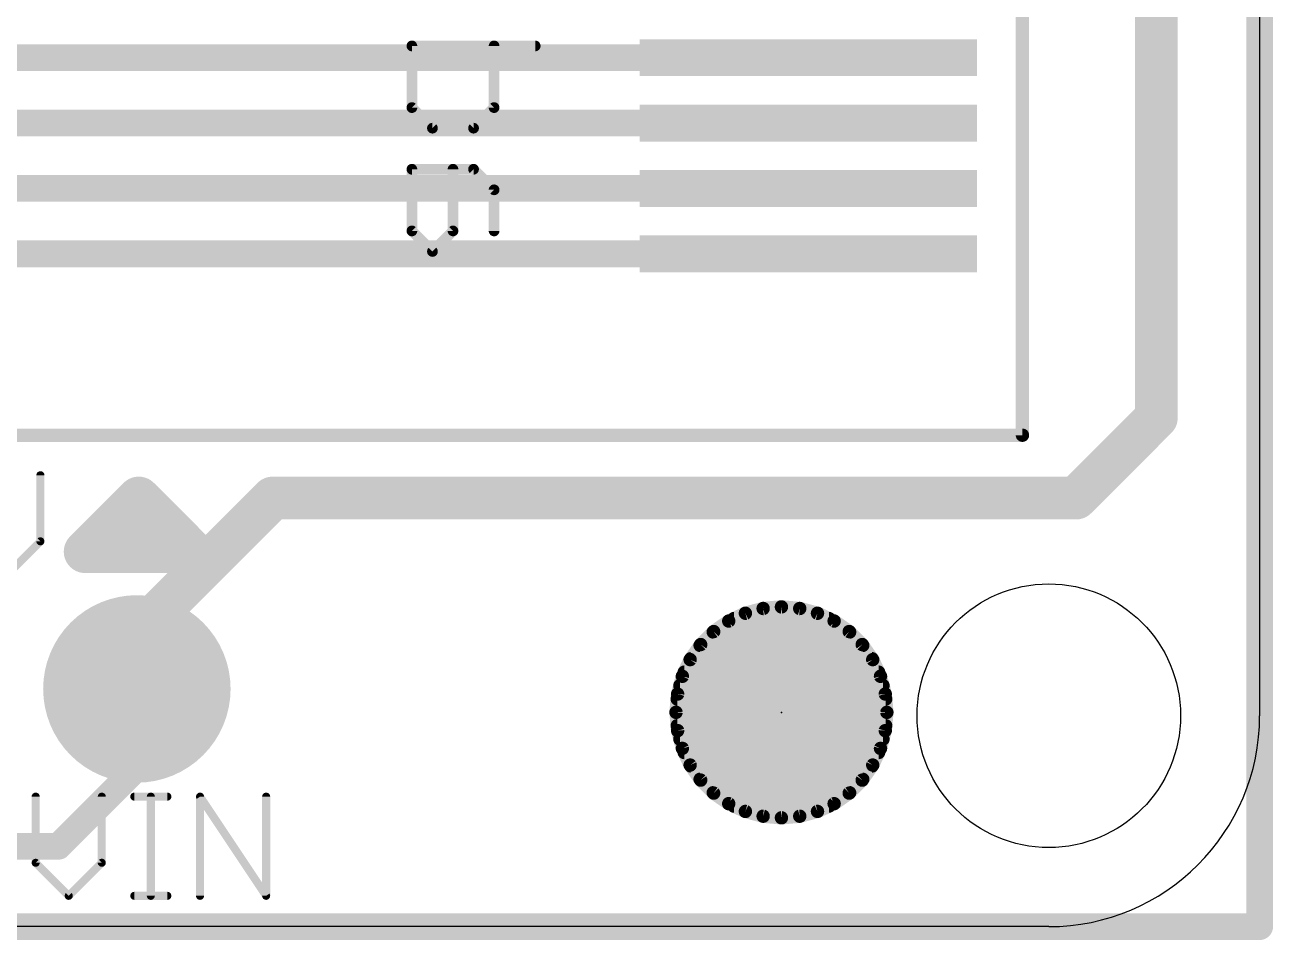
# Model space of a CAD drawing. Extents: x -0.1 to 34.1, y -0.1 to 21.1.
# Drawn here: x 22.29 to 34.13, y -0.13 to 8.55 of the extents above; entities that cross this region are included whole.
import ezdxf

# ---------------------------------------------------------------- set-up
doc = ezdxf.new("R2010")
doc.units = 0
for name, color, linetype in [('1', 12, 'CONTINUOUS'), ('16', 132, 'CONTINUOUS'), ('17', 110, 'CONTINUOUS'), ('20', 53, 'CONTINUOUS'), ('21', 40, 'CONTINUOUS'), ('22', 253, 'CONTINUOUS'), ('24', 53, 'CONTINUOUS'), ('42', 132, 'CONTINUOUS'), ('52', 253, 'CONTINUOUS')]:
    doc.layers.add(name, color=color, linetype=linetype)

# ---------------------------------------------------------------- blocks, each defined once
blk = doc.blocks.new('PIE')
at = {"const_width": 0.5}
blk.add_lwpolyline([(0, -0.25, 1), (0, 0.25, 1), (0, -0.25)], format="xyb", dxfattribs=at)
blk = doc.blocks.new('ROUNDP')
at = {"const_width": 0.5}
blk.add_lwpolyline([(0, -0.25, 1), (0, 0.25, 1), (0, -0.25)], format="xyb", dxfattribs=at)
blk = doc.blocks.new('RECT')
blk.add_solid([(-0.5, -0.5), (0.5, -0.5), (-0.5, 0.5), (0.5, 0.5)])

msp = doc.modelspace()

# ---------------------------------------------------------------- linework, layer by layer
at = {"layer": '1', "const_width": 0.254}
for points in [[(34, 21), (34, 0)], [(23.35, 1.506), (23.35, 2.254)], [(22.606, 0.762), (23.35, 1.506)], [(4.826, 0.762), (22.606, 0.762)], [(34, 0), (0, 0)]]:
    msp.add_lwpolyline(points, dxfattribs=at)
at = {"layer": '1', "const_width": 0.127}
for points in [[(23.4135, 2.254, 1), (23.2865, 2.254)], [(23.2865, 1.506, 1), (23.4135, 1.506)], [(23.3949, 1.4611, 1), (23.3051, 1.5509)], [(22.5611, 0.8069, 1), (22.6509, 0.7171)], [(22.606, 0.6985, 1), (22.606, 0.8255)], [(34, -0.0635, 1), (34, 0.0635)], [(33.9365, 0, 1), (34.0635, 0)]]:
    msp.add_lwpolyline(points, format="xyb", dxfattribs=at)
at = {"layer": '16'}
for points, const_width in [([(33.02, 4.826), (33.02, 15.748)], 0.4064), ([(20.97, 8.24), (29.72, 8.24)], 0.254), ([(19.492, 7.62), (29.72, 7.62)], 0.254), ([(21.224, 7), (29.72, 7)], 0.254), ([(21.62, 6.38), (29.72, 6.38)], 0.254), ([(32.258, 4.064), (33.02, 4.826)], 0.4064), ([(23.241, 2.667), (24.638, 4.064)], 0.4064), ([(24.638, 4.064), (32.258, 4.064)], 0.4064), ([(23.241, 2.109), (23.241, 2.667)], 0.4064), ([(23.35, 2.254), (23.241, 2.109)], 0.4064)]:
    msp.add_lwpolyline(points, dxfattribs=dict(at, const_width=const_width))
for points, const_width in [([(29.72, 8.1765, 1), (29.72, 8.3035)], 0.127), ([(29.72, 7.5565, 1), (29.72, 7.6835)], 0.127), ([(29.72, 6.9365, 1), (29.72, 7.0635)], 0.127), ([(29.72, 6.3165, 1), (29.72, 6.4435)], 0.127), ([(33.0918, 4.7542, 1), (32.9482, 4.8978)], 0.2032), ([(32.9184, 4.826, 1), (33.1216, 4.826)], 0.2032), ([(24.638, 4.1656, 1), (24.638, 3.9624)], 0.2032), ([(24.7098, 3.9922, 1), (24.5662, 4.1358)], 0.2032), ([(32.258, 3.9624, 1), (32.258, 4.1656)], 0.2032), ([(32.1862, 4.1358, 1), (32.3298, 3.9922)], 0.2032), ([(23.3426, 2.667, 1), (23.1394, 2.667)], 0.2032), ([(23.1692, 2.7388, 1), (23.3128, 2.5952)], 0.2032), ([(23.4312, 2.193, 1), (23.2688, 2.315)], 0.2032), ([(23.1598, 2.17, 1), (23.3222, 2.048)], 0.2032), ([(23.1394, 2.109, 1), (23.3426, 2.109)], 0.2032)]:
    msp.add_lwpolyline(points, format="xyb", dxfattribs=dict(at, const_width=const_width))
at = {"layer": '20'}
for p, q in [((34, 18.5), (34, 2)), ((32, 0), (2, 0))]:
    msp.add_line(p, q, dxfattribs=at)
msp.add_circle((32, 2), 1.25, dxfattribs=at)
msp.add_arc((32, 2), 2, 270, 0, dxfattribs=at)
at = {"layer": '21'}
for points, const_width in [([(31.75, 15.985), (31.75, 4.66)], 0.127), ([(31.75, 4.66), (1.75, 4.66)], 0.127), ([(22.435, 3.6536), (22.435, 4.2807)], 0.0762), ([(22.1214, 3.3401), (22.435, 3.6536)], 0.0762), ([(22.3901, 1.2327), (22.3901, 0.6056)], 0.0762), ([(23.0172, 0.6056), (23.0172, 1.2327)], 0.0762), ([(23.3256, 1.2327), (23.6392, 1.2327)], 0.0762), ([(23.4824, 0.2921), (23.4824, 1.2327)], 0.0762), ([(23.9493, 0.2921), (23.9493, 1.2327)], 0.0762), ([(23.9493, 1.2327), (24.5764, 0.2921)], 0.0762), ([(24.5764, 0.2921), (24.5764, 1.2327)], 0.0762), ([(22.3901, 0.6056), (22.7036, 0.2921)], 0.0762), ([(22.7036, 0.2921), (23.0172, 0.6056)], 0.0762), ([(23.3256, 0.2921), (23.6392, 0.2921)], 0.0762)]:
    msp.add_lwpolyline(points, dxfattribs=dict(at, const_width=const_width))
for points, const_width in [([(31.7183, 4.66, 1), (31.7817, 4.66)], 0.0635), ([(31.75, 4.6283, 1), (31.75, 4.6917)], 0.0635), ([(22.454, 4.2807, 1), (22.4159, 4.2807)], 0.0381), ([(22.4159, 3.6536, 1), (22.454, 3.6536)], 0.0381), ([(22.4484, 3.6402, 1), (22.4215, 3.6671)], 0.0381), ([(22.4092, 1.2327, 1), (22.3711, 1.2327)], 0.0381), ([(23.0362, 1.2327, 1), (22.9981, 1.2327)], 0.0381), ([(23.3256, 1.2518, 1), (23.3256, 1.2137)], 0.0381), ([(23.5014, 1.2327, 1), (23.4633, 1.2327)], 0.0381), ([(23.6392, 1.2137, 1), (23.6392, 1.2518)], 0.0381), ([(23.9683, 1.2327, 1), (23.9302, 1.2327)], 0.0381), ([(23.9651, 1.2433, 1), (23.9334, 1.2221)], 0.0381), ([(24.5954, 1.2327, 1), (24.5573, 1.2327)], 0.0381), ([(22.4036, 0.6191, 1), (22.3766, 0.5922)], 0.0381), ([(22.3711, 0.6056, 1), (22.4092, 0.6056)], 0.0381), ([(22.9981, 0.6056, 1), (23.0362, 0.6056)], 0.0381), ([(23.0306, 0.5922, 1), (23.0037, 0.6191)], 0.0381), ([(22.6902, 0.3056, 1), (22.7171, 0.2786)], 0.0381), ([(22.6902, 0.2786, 1), (22.7171, 0.3056)], 0.0381), ([(23.3256, 0.3112, 1), (23.3256, 0.2731)], 0.0381), ([(23.4633, 0.2921, 1), (23.5014, 0.2921)], 0.0381), ([(23.6392, 0.2731, 1), (23.6392, 0.3112)], 0.0381), ([(23.9302, 0.2921, 1), (23.9683, 0.2921)], 0.0381), ([(24.5573, 0.2921, 1), (24.5954, 0.2921)], 0.0381), ([(24.5605, 0.2815, 1), (24.5922, 0.3027)], 0.0381)]:
    msp.add_lwpolyline(points, format="xyb", dxfattribs=dict(at, const_width=const_width))
at = {"layer": '22', "const_width": 0.4064}
for points in [[(22.86, 3.556), (23.368, 4.064)], [(23.368, 4.064), (23.876, 3.556)], [(23.622, 3.556), (23.368, 3.81)], [(23.622, 3.556), (22.86, 3.556)], [(23.876, 3.556), (23.622, 3.556)]]:
    msp.add_lwpolyline(points, dxfattribs=at)
at = {"layer": '22', "const_width": 0.2032}
for points in [[(23.4398, 4.1358, 1), (23.2962, 3.9922)], [(23.4398, 3.9922, 1), (23.2962, 4.1358)], [(23.4398, 3.8818, 1), (23.2962, 3.7382)], [(22.86, 3.6576, 1), (22.86, 3.4544)], [(22.7882, 3.6278, 1), (22.9318, 3.4842)], [(23.622, 3.6576, 1), (23.622, 3.4544)], [(23.5502, 3.4842, 1), (23.6938, 3.6278)], [(23.622, 3.4544, 1), (23.622, 3.6576)], [(23.8042, 3.4842, 1), (23.9478, 3.6278)], [(23.876, 3.4544, 1), (23.876, 3.6576)]]:
    msp.add_lwpolyline(points, format="xyb", dxfattribs=at)
at = {"layer": '24'}
msp.add_point((29.464, 2.032), dxfattribs=at)
at = {"layer": '42', "const_width": 0.127}
for points in [[(29.122, 2.9717), (29.2904, 3.0168)], [(29.2904, 3.0168), (29.464, 3.032)], [(29.464, 3.032), (29.6376, 3.0168)], [(29.6376, 3.0168), (29.806, 2.9717)], [(28.8212, 2.798), (28.964, 2.898)], [(28.964, 2.898), (29.122, 2.9717)], [(29.0133, 2.921), (29.9147, 2.921)], [(29.806, 2.9717), (29.964, 2.898)], [(29.964, 2.898), (30.1068, 2.798)], [(28.698, 2.6748), (28.8212, 2.798)], [(28.8172, 2.794), (30.1108, 2.794)], [(30.1068, 2.798), (30.23, 2.6748)], [(28.598, 2.532), (28.698, 2.6748)], [(28.6925, 2.667), (30.2355, 2.667)], [(30.23, 2.6748), (30.33, 2.532)], [(28.5243, 2.374), (28.598, 2.532)], [(28.6036, 2.54), (30.3244, 2.54)], [(30.33, 2.532), (30.4037, 2.374)], [(28.4792, 2.2056), (28.5243, 2.374)], [(28.5425, 2.413), (30.3855, 2.413)], [(30.4037, 2.374), (30.4488, 2.2056)], [(28.464, 2.032), (28.4792, 2.2056)], [(28.5007, 2.286), (30.4273, 2.286)], [(30.4488, 2.2056), (30.464, 2.032)], [(28.4751, 2.159), (30.4529, 2.159)], [(28.4792, 1.8584), (28.464, 2.032)], [(28.464, 2.032), (30.464, 2.032)], [(30.464, 2.032), (30.4488, 1.8584)], [(28.4751, 1.905), (30.4529, 1.905)], [(28.5243, 1.69), (28.4792, 1.8584)], [(30.4488, 1.8584), (30.4037, 1.69)], [(28.5007, 1.778), (30.4273, 1.778)], [(28.598, 1.532), (28.5243, 1.69)], [(28.5425, 1.651), (30.3855, 1.651)], [(30.4037, 1.69), (30.33, 1.532)], [(28.698, 1.3892), (28.598, 1.532)], [(28.6036, 1.524), (30.3244, 1.524)], [(30.33, 1.532), (30.23, 1.3892)], [(28.6925, 1.397), (30.2355, 1.397)], [(28.8212, 1.266), (28.698, 1.3892)], [(30.23, 1.3892), (30.1068, 1.266)], [(28.8172, 1.27), (30.1108, 1.27)], [(28.964, 1.166), (28.8212, 1.266)], [(30.1068, 1.266), (29.964, 1.166)], [(29.122, 1.0923), (28.964, 1.166)], [(29.0133, 1.143), (29.9147, 1.143)], [(29.964, 1.166), (29.806, 1.0923)], [(29.2904, 1.0472), (29.122, 1.0923)], [(29.464, 1.032), (29.2904, 1.0472)], [(29.6376, 1.0472), (29.464, 1.032)], [(29.806, 1.0923), (29.6376, 1.0472)]]:
    msp.add_lwpolyline(points, dxfattribs=at)
at = {"layer": '42', "const_width": 0.0635}
for points in [[(29.2876, 3.0484, 1), (29.2931, 2.9852)], [(29.2986, 2.9861, 1), (29.2821, 3.0475)], [(29.4668, 3.0636, 1), (29.4612, 3.0004)], [(29.4668, 3.0004, 1), (29.4612, 3.0636)], [(29.6459, 3.0475, 1), (29.6294, 2.9861)], [(29.6349, 2.9852, 1), (29.6404, 3.0484)], [(28.9822, 2.872, 1), (28.9458, 2.924)], [(29.0133, 2.9528, 1), (29.0133, 2.8893)], [(29.1138, 3.0024, 1), (29.1302, 2.941)], [(29.1354, 2.9429, 1), (29.1086, 3.0005)], [(29.8194, 3.0005, 1), (29.7926, 2.9429)], [(29.7978, 2.941, 1), (29.8142, 3.0024)], [(29.9147, 2.8893, 1), (29.9147, 2.9528)], [(29.9822, 2.924, 1), (29.9458, 2.872)], [(28.8172, 2.8258, 1), (28.8172, 2.7622)], [(28.803, 2.8241, 1), (28.8394, 2.772)], [(28.8437, 2.7756, 1), (28.7988, 2.8205)], [(28.9506, 2.9268, 1), (28.9774, 2.8692)], [(29.9506, 2.8692, 1), (29.9774, 2.9268)], [(30.1292, 2.8205, 1), (30.0843, 2.7756)], [(30.0886, 2.772, 1), (30.125, 2.8241)], [(30.1108, 2.7622, 1), (30.1108, 2.8258)], [(28.6925, 2.6988, 1), (28.6925, 2.6353)], [(28.6755, 2.6972, 1), (28.7204, 2.6523)], [(28.724, 2.6566, 1), (28.6719, 2.693)], [(30.2561, 2.693, 1), (30.204, 2.6566)], [(30.2076, 2.6523, 1), (30.2525, 2.6972)], [(30.2355, 2.6353, 1), (30.2355, 2.6988)], [(28.572, 2.5502, 1), (28.624, 2.5138)], [(28.6268, 2.5186, 1), (28.5692, 2.5454)], [(28.6036, 2.5718, 1), (28.6036, 2.5082)], [(30.3588, 2.5454, 1), (30.3012, 2.5186)], [(30.304, 2.5138, 1), (30.356, 2.5502)], [(30.3244, 2.5082, 1), (30.3244, 2.5718)], [(28.4955, 2.3874, 1), (28.5531, 2.3606)], [(28.555, 2.3658, 1), (28.4936, 2.3822)], [(28.5425, 2.4448, 1), (28.5425, 2.3813)], [(30.4344, 2.3822, 1), (30.373, 2.3658)], [(30.3749, 2.3606, 1), (30.4325, 2.3874)], [(30.3855, 2.3813, 1), (30.3855, 2.4448)], [(28.5108, 2.2029, 1), (28.4476, 2.2084)], [(28.5007, 2.3178, 1), (28.5007, 2.2542)], [(30.4804, 2.2084, 1), (30.4172, 2.2029)], [(30.4273, 2.2542, 1), (30.4273, 2.3178)], [(28.4751, 2.1908, 1), (28.4751, 2.1273)], [(28.4485, 2.2139, 1), (28.5099, 2.1974)], [(30.4181, 2.1974, 1), (30.4795, 2.2139)], [(30.4529, 2.1273, 1), (30.4529, 2.1908)], [(28.464, 2.0638, 1), (28.464, 2.0002)], [(28.4956, 2.0348, 1), (28.4324, 2.0292)], [(28.4324, 2.0348, 1), (28.4956, 2.0292)], [(30.4956, 2.0292, 1), (30.4324, 2.0348)], [(30.4324, 2.0292, 1), (30.4956, 2.0348)], [(30.464, 2.0002, 1), (30.464, 2.0638)], [(28.4751, 1.9367, 1), (28.4751, 1.8733)], [(28.5099, 1.8666, 1), (28.4485, 1.8501)], [(30.4795, 1.8501, 1), (30.4181, 1.8666)], [(30.4529, 1.8733, 1), (30.4529, 1.9367)], [(28.4476, 1.8556, 1), (28.5108, 1.8611)], [(28.5007, 1.8097, 1), (28.5007, 1.7463)], [(30.4172, 1.8611, 1), (30.4804, 1.8556)], [(30.4273, 1.7463, 1), (30.4273, 1.8097)], [(28.5531, 1.7034, 1), (28.4955, 1.6766)], [(28.4936, 1.6818, 1), (28.555, 1.6982)], [(28.5425, 1.6827, 1), (28.5425, 1.6193)], [(30.373, 1.6982, 1), (30.4344, 1.6818)], [(30.4325, 1.6766, 1), (30.3749, 1.7034)], [(30.3855, 1.6193, 1), (30.3855, 1.6827)], [(28.624, 1.5502, 1), (28.572, 1.5138)], [(28.5692, 1.5186, 1), (28.6268, 1.5454)], [(28.6036, 1.5557, 1), (28.6036, 1.4923)], [(30.3012, 1.5454, 1), (30.3588, 1.5186)], [(30.356, 1.5138, 1), (30.304, 1.5502)], [(30.3244, 1.4923, 1), (30.3244, 1.5557)], [(28.6925, 1.4287, 1), (28.6925, 1.3653)], [(28.7204, 1.4117, 1), (28.6755, 1.3668)], [(28.6719, 1.371, 1), (28.724, 1.4074)], [(30.204, 1.4074, 1), (30.2561, 1.371)], [(30.2525, 1.3668, 1), (30.2076, 1.4117)], [(30.2355, 1.3653, 1), (30.2355, 1.4287)], [(28.8172, 1.3017, 1), (28.8172, 1.2383)], [(28.8394, 1.292, 1), (28.803, 1.2399)], [(28.7988, 1.2435, 1), (28.8437, 1.2884)], [(30.0843, 1.2884, 1), (30.1292, 1.2435)], [(30.125, 1.2399, 1), (30.0886, 1.292)], [(30.1108, 1.2383, 1), (30.1108, 1.3017)], [(28.9774, 1.1948, 1), (28.9506, 1.1372)], [(28.9458, 1.14, 1), (28.9822, 1.192)], [(29.0133, 1.1747, 1), (29.0133, 1.1113)], [(29.9147, 1.1113, 1), (29.9147, 1.1747)], [(29.9458, 1.192, 1), (29.9822, 1.14)], [(29.9774, 1.1372, 1), (29.9506, 1.1948)], [(29.1302, 1.123, 1), (29.1138, 1.0616)], [(29.1086, 1.0635, 1), (29.1354, 1.1211)], [(29.2931, 1.0788, 1), (29.2876, 1.0156)], [(29.2821, 1.0165, 1), (29.2986, 1.0779)], [(29.4612, 1.0636, 1), (29.4668, 1.0004)], [(29.4612, 1.0004, 1), (29.4668, 1.0636)], [(29.6294, 1.0779, 1), (29.6459, 1.0165)], [(29.6404, 1.0156, 1), (29.6349, 1.0788)], [(29.7926, 1.1211, 1), (29.8194, 1.0635)], [(29.8142, 1.0616, 1), (29.7978, 1.123)]]:
    msp.add_lwpolyline(points, format="xyb", dxfattribs=at)
at = {"layer": '52', "const_width": 0.1016}
for points in [[(27.1282, 8.3511), (25.9588, 8.3511)], [(25.9588, 8.3511), (25.9588, 7.7664)], [(26.7384, 7.7664), (26.7384, 8.3511)], [(25.9588, 7.7664), (26.1537, 7.5715)], [(26.5435, 7.5715), (26.7384, 7.7664)], [(26.1537, 7.5715), (26.5435, 7.5715)], [(26.5435, 7.1817), (25.9588, 7.1817)], [(25.9588, 7.1817), (25.9588, 6.597)], [(26.3486, 6.597), (26.3486, 7.1817)], [(26.7384, 6.9868), (26.5435, 7.1817)], [(26.7384, 6.597), (26.7384, 6.9868)], [(25.9588, 6.597), (26.1537, 6.4021)], [(26.1537, 6.4021), (26.3486, 6.597)]]:
    msp.add_lwpolyline(points, dxfattribs=at)
at = {"layer": '52', "const_width": 0.0508}
for points in [[(25.9588, 8.3765, 1), (25.9588, 8.3257)], [(25.9842, 8.3511, 1), (25.9334, 8.3511)], [(26.7638, 8.3511, 1), (26.713, 8.3511)], [(27.1282, 8.3257, 1), (27.1282, 8.3765)], [(25.9768, 7.7844, 1), (25.9408, 7.7484)], [(26.7564, 7.7484, 1), (26.7204, 7.7844)], [(25.9334, 7.7664, 1), (25.9842, 7.7664)], [(26.713, 7.7664, 1), (26.7638, 7.7664)], [(26.1537, 7.5969, 1), (26.1537, 7.5461)], [(26.1357, 7.5535, 1), (26.1717, 7.5895)], [(26.5255, 7.5895, 1), (26.5615, 7.5535)], [(26.5435, 7.5461, 1), (26.5435, 7.5969)], [(25.9588, 7.2071, 1), (25.9588, 7.1563)], [(25.9842, 7.1817, 1), (25.9334, 7.1817)], [(26.374, 7.1817, 1), (26.3232, 7.1817)], [(26.5615, 7.1997, 1), (26.5255, 7.1637)], [(26.5435, 7.1563, 1), (26.5435, 7.2071)], [(26.7638, 6.9868, 1), (26.713, 6.9868)], [(26.7204, 6.9688, 1), (26.7564, 7.0048)], [(25.9768, 6.615, 1), (25.9408, 6.579)], [(26.3666, 6.579, 1), (26.3306, 6.615)], [(25.9334, 6.597, 1), (25.9842, 6.597)], [(26.3232, 6.597, 1), (26.374, 6.597)], [(26.713, 6.597, 1), (26.7638, 6.597)], [(26.1357, 6.4201, 1), (26.1717, 6.3841)], [(26.1357, 6.3841, 1), (26.1717, 6.4201)]]:
    msp.add_lwpolyline(points, format="xyb", dxfattribs=at)

# ---------------------------------------------------------------- block references
at = {"layer": '16', "xscale": 3.2, "yscale": 0.35, "rotation": 180}
for p in [(29.72, 8.24), (29.72, 7.62), (29.72, 7), (29.72, 6.38)]:
    msp.add_blockref('RECT', p, dxfattribs=at)
at = {"layer": '16'}
msp.add_blockref('PIE', (29.464, 2.032), dxfattribs=at)
at = {"layer": '17', "xscale": 1.778, "yscale": 1.778, "rotation": 270}
msp.add_blockref('ROUNDP', (23.35, 2.254), dxfattribs=at)
msp.add_blockref('ROUNDP', (23.35, 2.254), dxfattribs=at)
at = {"layer": '52', "xscale": 1.8, "yscale": 0.35}
for p in [(30.42, 8.24), (30.42, 7.62), (30.42, 7), (30.42, 6.38)]:
    msp.add_blockref('RECT', p, dxfattribs=at)

doc.saveas('drawing.dxf')
